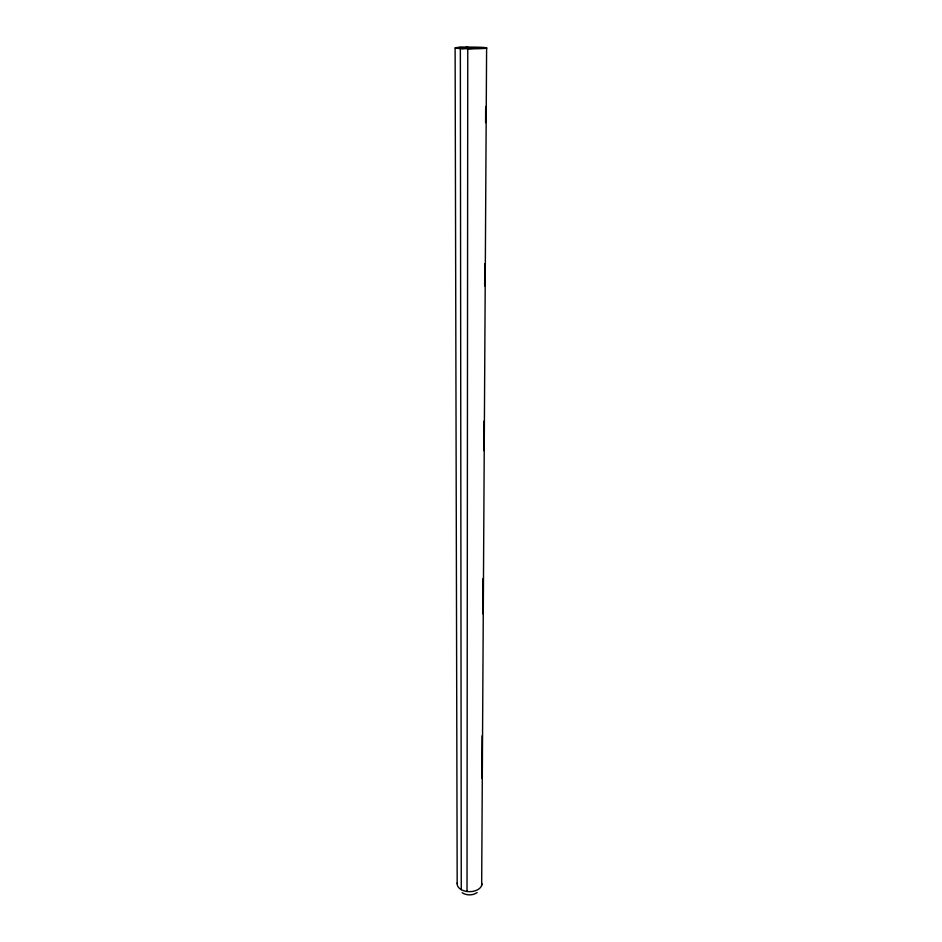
<?xml version="1.0" encoding="UTF-8"?>
<svg xmlns="http://www.w3.org/2000/svg" width="942" height="942" viewBox="0 0 942 942"><rect width="100%" height="100%" fill="white"/><g stroke="black" fill="none" stroke-linecap="round" stroke-linejoin="round"><path stroke-width="1.41" d="M467.02 891.485L467.762 48.772L478.195 48.03L486.602 48.136L481.668 885.421M481.833 778.492L482.08 735.843M482.775 613.807L482.975 578.518M483.717 450.582L483.882 421.18M484.659 285.897L484.789 263.842M485.601 122.684L485.695 106.517M478.195 48.03L463.664 47.948L469.516 48.313M477.123 892.58C472.743 895.618 466.561 895.654 462.133 892.71M466.102 48.219L460.355 48.56L461.262 889.66M477.947 47.83L486.025 47.701M459.19 47.359L465.525 47.665M466.031 47.135L468.692 47.559M455.116 47.889L457.176 883.596M481.868 883.396A12.364 7.76 0.1 0 1 469.175 891.65A12.364 7.76 0.1 0 1 457.27 882.925M462.816 48.654A15.896 0.848 0.1 0 0 486.884 47.983A15.896 0.848 0.1 0 0 463.287 47.194A15.896 0.848 0.1 0 0 462.816 48.654"/></g></svg>
